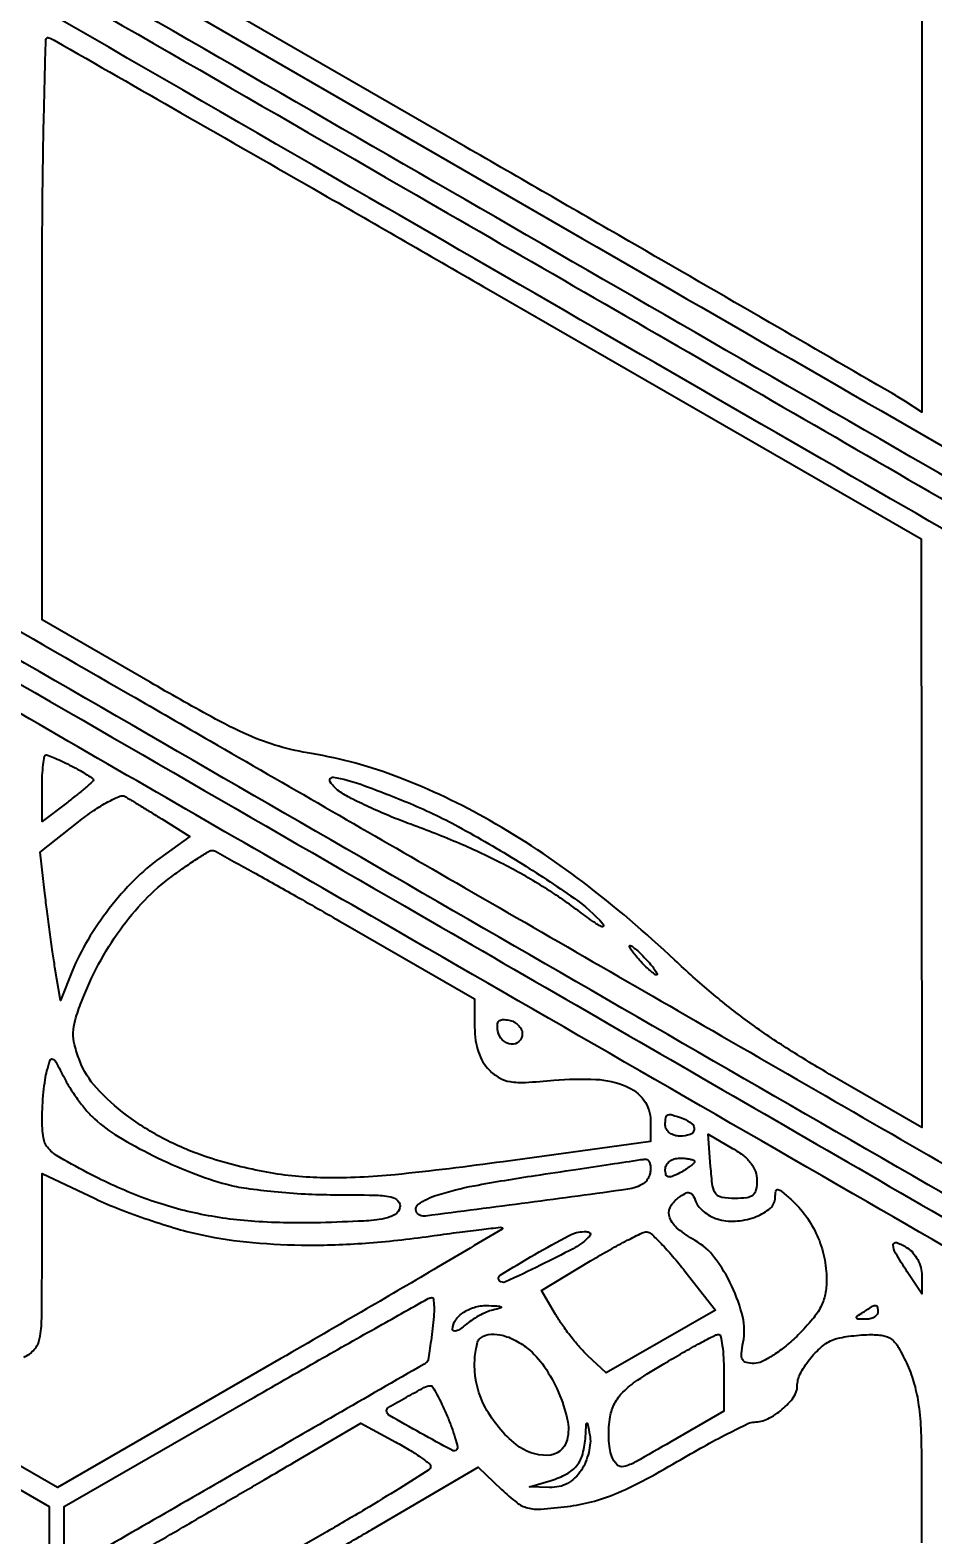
# Model space of a CAD drawing. Header units: millimetres. Extents: x -300689 to 10556, y -104928 to 107291.
# Drawn here: x -20676.22 to -20661.48, y 28027.07 to 28051.65 of the extents above; entities that cross this region are included whole.
import ezdxf

# ---------------------------------------------------------------- set-up
doc = ezdxf.new("R2010")
doc.units = ezdxf.units.MM
doc.layers.add('линии', color=7, linetype='Continuous')
doc.layers.add('Слой1', color=7, linetype='Continuous')
doc.styles.add('Ариал узк.', font='arial.ttf', dxfattribs={"width": 0.75, "height": 5})
doc.styles.add('стиль2', font='isocpeur.ttf', dxfattribs={"oblique": 15, "height": 2.5})
doc.dimstyles.new('1-1', dxfattribs={"dimscale": 0, "dimtxt": 2.7, "dimasz": 2, "dimexe": 1, "dimexo": 1, "dimgap": 1, "dimtad": 1, "dimdec": 0, "dimzin": 0, "dimdsep": 46, "dimtxsty": 'Ариал узк.', "dimblk1": 'ARCHTICK', "dimblk2": 'ARCHTICK', "dimsah": 1, "dimcen": 3, "dimdle": 0.5, "dimclrd": 256, "dimclre": 256, "dimclrt": 256, "dimadec": 0, "dimazin": 0, "dimtfac": 1, "dimtdec": 0, "dimtofl": 0, "dimtmove": 1, "dimatfit": 3, "dimldrblk": 'DOTSMALL', "dimfxl": 0, "dimtolj": 1, "dimtzin": 0, "dimarcsym": 0})

# ---------------------------------------------------------------- blocks, each defined once
blk = doc.blocks.new('_ARCHTICK')
at = {"color": 0, "linetype": 'ByBlock', "ltscale": 10, "const_width": 0.15}
blk.add_lwpolyline([(-0.5, -0.5), (0.5, 0.5)], dxfattribs=at)
blk = doc.blocks.new('*D107')
at = {"layer": 'Defpoints', "color": 0, "linetype": 'ByBlock', "ltscale": 0.25}
for p in [(-20696.566, 28031.376), (-20644.405, 28001.389), (-20648.602, 27994.088)]:
    blk.add_point(p, dxfattribs=at)
at = {"layer": 'линии', "linetype": 'ByBlock', "lineweight": -2, "ltscale": 0.25}
for p, q in [((-20697.064, 28030.509), (-20701.262, 28023.208)), ((-20701.197, 28024.324), (-20648.169, 27993.839)), ((-20644.903, 28000.522), (-20649.1, 27993.221))]:
    blk.add_line(p, q, dxfattribs=at)
at = {"layer": 'линии', "linetype": 'ByBlock', "lineweight": -2, "ltscale": 0.25, "xscale": 2, "yscale": 2, "zscale": 2}
for p, rotation in [((-20700.763, 28024.075), 150.1055145962632), ((-20648.602, 27994.088), 330.1055145962632)]:
    blk.add_blockref('_ARCHTICK', p, dxfattribs=dict(at, rotation=rotation))
at = {"layer": 'линии', "linetype": 'ByBlock', "ltscale": 0.25, "insert": (-20673.561, 28011.032), "char_height": 2.5, "attachment_point": 5, "rotation": 330.1055, "style": 'стиль2'}
blk.add_mtext('\\A1;1000', dxfattribs=at)
blk = doc.blocks.new('_DotSmall')
at = {"color": 0, "linetype": 'ByBlock', "const_width": 0.5}
blk.add_lwpolyline([(-0.0625, 0, 1), (0.0625, 0, 1)], format="xyb", close=True, dxfattribs=at)

msp = doc.modelspace()

# ---------------------------------------------------------------- linework, layer by layer
for points in [[(-20587.7542, 28175.7718, 0.000003), (-20607.9888, 28187.4736, 0.000096)], [(-20638.4823, 28147.8892, -0.001266), (-20641.5548, 28146.1271, -0.004672), (-20643.5088, 28145.0372, -0.001768), (-20644.9459, 28144.2597, -0.259879), (-20645.129, 28144.2627, 0.000291), (-20645.2752, 28144.3472), (-20650.6471, 28147.4477, 0.000002), (-20656.6119, 28150.8904, 0.000001), (-20663.6617, 28154.9592, -0.000248)], [(-20689.8745, 28164.198, -0.000006), (-20683.9242, 28160.766, -0.000031), (-20677.169, 28156.8691, -0.000019), (-20669.2829, 28152.3188, -0.000392), (-20659.5043, 28146.6657, -0.001527), (-20653.4663, 28143.1442, -0.000198), (-20648.9385, 28140.4824, -0.265741), (-20648.8415, 28140.3128, -0.023898), (-20648.8454, 28140.2323, -0.038107), (-20648.8571, 28140.1645, -0.044584), (-20648.8741, 28140.116, -0.294239), (-20648.8947, 28140.1028, -0.131394), (-20648.9355, 28140.1137, -0.000002), (-20655.0642, 28143.6439, -0.000172), (-20661.8146, 28147.5352, -0.000103), (-20669.8228, 28152.1575, 0.000222)], [(-20613.9332, 28145.0376, 0.000017), (-20587.7607, 28160.1886, 0.057807)], [(-20587.4386, 28159.8724, -0.000019), (-20614.101, 28144.4771, -0.000018), (-20640.7724, 28129.0791, -0.037469)], [(-20650.8381, 28147.1502, -0.000004), (-20645.423, 28144.0159, -0.063314)], [(-20644.2507, 28070.0039, 0.000011), (-20635.0942, 28075.2642, 0.000299)]]:
    msp.add_lwpolyline(points, format="xyb")
at = {"layer": 'Слой1'}
for points in [[(-20582.4325, 28045.5702, -0.000002), (-20613.3603, 28027.7154, -0.000003), (-20644.2434, 28009.8867, -0.131641), (-20644.4652, 28009.8273, -0.131717), (-20644.6926, 28009.8882, -0.000611), (-20646.8335, 28011.1285, -0.000321), (-20649.016, 28012.3983, -0.491909), (-20649.0262, 28012.477, -0.282385), (-20648.9851, 28012.4868, -0.007797), (-20648.8042, 28012.4246, -0.013841), (-20648.5877, 28012.3396, -0.008783), (-20648.3402, 28012.2291, 0.030909), (-20647.5152, 28011.9041, 0.031145), (-20646.6585, 28011.6841, 0.02874), (-20645.7206, 28011.56, 0.019842), (-20644.6499, 28011.5232, 0.01788), (-20643.6036, 28011.5661, 0.031503), (-20642.7471, 28011.6866, 0.033897), (-20641.9568, 28011.9057, 0.025085), (-20641.117, 28012.2494, 0.020593), (-20640.5576, 28012.5405, 0.00005), (-20632.7293, 28017.0336, 0.000326)], [(-20660.8991, 28068.0474, -0.000109), (-20658.978, 28066.9448, -0.000699), (-20656.1867, 28065.3366, -0.00011), (-20650.6978, 28062.1625, 0.005263), (-20648.2959, 28060.8064, 0.035356), (-20647.0536, 28060.2324, 0.05929), (-20646.0248, 28059.9766, 0.031315), (-20644.7098, 28059.8942, 0.019957), (-20643.8098, 28059.9301, 0.031277), (-20643.0434, 28060.04, 0.034024), (-20642.3458, 28060.2353, 0.030712), (-20641.6559, 28060.5288, 0.015184), (-20639.3331, 28061.7801, 0.000062), (-20613.9332, 28076.4784, 0.000017), (-20587.7607, 28091.6294, 0.057807)], [(-20587.4386, 28091.3132, -0.000019), (-20614.101, 28075.9179, -0.000018), (-20640.7724, 28060.5199, -0.037469), (-20641.6393, 28060.1027, -0.055191), (-20643.1481, 28059.6957, -0.041808), (-20644.86, 28059.5763, -0.042203), (-20646.5463, 28059.7426, -0.060637), (-20647.9768, 28060.191, -0.021835), (-20648.4058, 28060.4082, -0.000595), (-20650.2366, 28061.4405, -0.001231), (-20652.3846, 28062.662, -0.000844), (-20654.8169, 28064.0586, -0.001359), (-20657.7382, 28065.7531, -0.004794), (-20659.6019, 28066.8651, -0.001815)], [(-20654.7397, 28052.7779, 0.000554), (-20649.8998, 28049.9852, 0.008083), (-20648.1746, 28049.029, 0.023706), (-20647.1738, 28048.5548, 0.050253), (-20646.3539, 28048.306, 0.040798), (-20645.3629, 28048.1938, 0.023374), (-20644.159, 28048.2126, 0.023239), (-20643.0036, 28048.3388, 0.058259), (-20642.188, 28048.5659, 0.033948), (-20640.57, 28049.3593, 0.000061), (-20614.4214, 28064.4664, 0.000034), (-20587.9596, 28079.7612, 0.060489)], [(-20688.7136, 28060.6621, -0.00001), (-20682.8287, 28057.2654, -0.000031), (-20676.0263, 28053.3385, -0.00002), (-20668.1828, 28048.8095, 0.000384), (-20660.3724, 28044.3073, 0.00061), (-20653.6776, 28040.4658, 0.000121), (-20647.7736, 28037.0895, 0.029759), (-20647.2248, 28036.8178, 0.026638), (-20646.7546, 28036.6478, 0.043589), (-20646.3402, 28036.5609, 0.02599), (-20645.7886, 28036.5237, 0.004176), (-20644.7098, 28036.5159, 0.004229), (-20643.6358, 28036.5263, 0.025667), (-20643.0811, 28036.5649, 0.042831), (-20642.6643, 28036.6521, 0.026786), (-20642.1948, 28036.8211, 0.030325), (-20641.6396, 28037.096, 0.000071), (-20633.7544, 28041.6159, 0.000467)], [(-20649.2478, 28009.6272, 0.000006), (-20656.0263, 28013.5394, 0.000013), (-20663.9628, 28018.1196, 0.000009), (-20673.01, 28023.3402)], [(-20641.0216, 28025.6725, 0.000069), (-20614.6214, 28040.919, 0.000052), (-20588.0699, 28056.2614, 0.063882)], [(-20632.7268, 28041.7218, -0.000056), (-20640.4705, 28037.2749, -0.013951), (-20641.1712, 28036.8982, -0.064606), (-20642.8109, 28036.3249, -0.050135), (-20644.6925, 28036.1226, -0.050231), (-20646.5725, 28036.2988, -0.065636), (-20648.2072, 28036.8495, -0.016488), (-20648.6555, 28037.088, -0.000043), (-20654.7341, 28040.5848, -0.00027), (-20661.59, 28044.5344, -0.000169), (-20669.6199, 28049.1698, 0.000084), (-20677.6379, 28053.8002, 0.000137), (-20684.4552, 28057.7331, 0.000016), (-20690.5415, 28061.2418, 0.011734)], [(-20648.6639, 28025.3611, -0.000041), (-20654.727, 28028.8499, -0.000269), (-20661.5555, 28032.7848, -0.000168), (-20669.56, 28037.4067, 0.000048), (-20677.5644, 28042.0311, 0.000077), (-20684.393, 28045.9739, 0.000012), (-20690.4511, 28049.4703, 0.004886)], [(-20644.2507, 28001.4447, 0.000011), (-20635.0942, 28006.705, 0.000299)], [(-20685.8379, 28047.2737, 0.000185), (-20674.5899, 28040.7908, -0.000168), (-20673.2789, 28040.0352, -0.000011), (-20669.5372, 28037.877, -0.000016), (-20665.0766, 28035.3039, -0.000012), (-20660.164, 28032.4696, 0.000767), (-20655.3442, 28029.6985, 0.00119), (-20651.1763, 28027.3239, 0.000339), (-20647.5421, 28025.268, 0.039558)], [(-20623.6143, 28035.2342, -0.000086), (-20632.3126, 28030.221, -0.000017), (-20639.9855, 28025.8009, -0.004304)], [(-20682.3871, 28029.8211, -0.000049), (-20679.585, 28028.2034, -0.000048), (-20676.6754, 28026.5228, -0.00007), (-20674.1109, 28025.0407, 0.000045), (-20667.6529, 28021.3081, 0.000039), (-20660.8855, 28017.3982, 0.000041), (-20654.5887, 28013.7615, 0.000083)], [(-20676.3264, 28029.9651, 0.105132), (-20676.1532, 28030.0933, 0.134774), (-20676.0661, 28030.2707, 0.044056), (-20676.0328, 28030.6013, 0.003077), (-20676.027, 28031.5353), (-20676.027, 28032.9691), (-20675.1588, 28032.5587, 0.017515), (-20674.7627, 28032.3883, 0.010943), (-20674.2882, 28032.2153, 0.01098), (-20673.8126, 28032.0652, 0.01957), (-20673.4144, 28031.9658, 0.028594), (-20672.5856, 28031.842, 0.02205), (-20671.6723, 28031.7991, 0.02034), (-20670.6817, 28031.8365, 0.01626), (-20669.6199, 28031.9547, -0.002854), (-20669.2042, 28032.0124, -0.004563), (-20668.8485, 28032.0563, -0.001126), (-20668.5382, 28032.0911, -0.202384), (-20668.5074, 28032.0819, -0.520172), (-20668.509, 28032.061, -0.000106), (-20669.5555, 28031.4432, -0.001568), (-20670.7265, 28030.7572, -0.000935), (-20672.1242, 28029.9477), (-20675.7756, 28027.8422), (-20678.1085, 28029.184, -0.002818)], [(-20671.3099, 28026.7593, -0.001402), (-20670.6378, 28027.1556), (-20668.9013, 28028.1731), (-20668.521, 28027.8076, 0.025666), (-20668.2744, 28027.5939, 0.102641), (-20668.0962, 28027.506, 0.08183), (-20667.8777, 28027.4862, 0.01285), (-20667.446, 28027.5289, 0.033837), (-20667.052, 28027.6055, 0.032169), (-20666.665, 28027.7354, 0.025262), (-20666.2237, 28027.9424, 0.010674), (-20665.6526, 28028.2623, -0.006095), (-20665.2197, 28028.5101, -0.008641), (-20664.8282, 28028.7191, -0.00542), (-20664.4963, 28028.8844, -0.113312), (-20664.389, 28028.909, 0.117955), (-20664.1743, 28028.9604, 0.057656), (-20663.9383, 28029.1167, 0.058428), (-20663.7513, 28029.3157, 0.160694), (-20663.6918, 28029.4963, -0.118548), (-20663.6442, 28029.6942, -0.048587), (-20663.4944, 28029.9284, -0.048137), (-20663.2953, 28030.1368, -0.08638), (-20663.093, 28030.2581, -0.044274), (-20662.9976, 28030.2854, -0.013653), (-20662.85, 28030.3097, -0.01354), (-20662.6827, 28030.328, -0.014471), (-20662.5182, 28030.3367, -0.044109), (-20662.2917, 28030.3221, -0.130996), (-20662.1504, 28030.2602, -0.098946), (-20662.0362, 28030.1247, -0.019197), (-20661.8921, 28029.8372, -0.039388), (-20661.7795, 28029.526, -0.033532), (-20661.7095, 28029.1838, -0.024607), (-20661.6723, 28028.7482, -0.009039), (-20661.6611, 28028.1306), (-20661.6611, 28026.933)], [(-20674.2087, 28026.9096, 0.000181), (-20673.6572, 28027.2308, 0.000117), (-20673.0195, 28027.6027, 0.000118), (-20672.3967, 28027.9664, 0.000223), (-20671.8953, 28028.2596), (-20670.8175, 28028.8905), (-20670.2486, 28028.5814, -0.011382), (-20670.0306, 28028.4564, -0.017064), (-20669.8469, 28028.3366, -0.012072), (-20669.7035, 28028.2308, -0.231738), (-20669.6798, 28028.1824, -0.256492), (-20669.709, 28028.1291, -0.001582), (-20670.1897, 28027.8255, -0.00586), (-20670.7502, 28027.4831, -0.003637), (-20671.4158, 28027.0936), (-20673.1518, 28026.0947)]]:
    msp.add_lwpolyline(points, format="xyb", dxfattribs=at)
for points in [[(-20668.572, 28058.7396), (-20661.6558, 28054.7539), (-20661.6558, 28050.0811), (-20661.6558, 28045.4084), (-20661.9253, 28045.5807, 0.010943), (-20662.1379, 28045.7102, 0.000063), (-20664.1472, 28046.8742, 0.000269), (-20666.4404, 28048.2007, 0.000171), (-20669.1109, 28049.7422), (-20676.027, 28053.7315), (-20676.027, 28058.3998), (-20676.027, 28063.0682), (-20675.7576, 28062.8968, 0.010444), (-20675.5451, 28062.7678, 0.00006), (-20673.5357, 28061.6049, 0.000257), (-20671.2425, 28060.2798, 0.000163)], [(-20669.9154, 28048.955, -0.000323), (-20658.9726, 28042.6265, -0.001772), (-20653.0772, 28039.184, -0.000356), (-20648.9598, 28036.7562, -0.265301), (-20648.8415, 28036.549, -0.14931), (-20648.8742, 28036.442, -0.310822), (-20648.9516, 28036.4115, -0.067203), (-20649.118, 28036.4745, -0.0049), (-20649.5477, 28036.7124, -0.001961), (-20650.101, 28037.0288, -0.000009), (-20656.0477, 28040.4602, -0.000042), (-20662.8014, 28044.3582, -0.000026), (-20670.6837, 28048.9089, -0.000396), (-20680.4049, 28054.5324, -0.00151), (-20686.4581, 28058.0648, -0.000191), (-20691.018, 28060.7467, -0.263523), (-20691.1151, 28060.9149, -0.028808), (-20691.1111, 28060.9952, -0.045216), (-20691.0976, 28061.0629, -0.056906), (-20691.0775, 28061.1102, -0.270196), (-20691.0531, 28061.1245, -0.131338), (-20691.0042, 28061.1114, -0.000003), (-20684.8176, 28057.5497, -0.000204), (-20678.0006, 28053.6213, -0.000123)], [(-20668.7347, 28047.4119), (-20661.6653, 28043.3401), (-20661.6605, 28038.5291), (-20661.6558, 28033.7181), (-20663.1229, 28034.5672, -0.011116), (-20663.8702, 28035.0222, -0.016154), (-20664.5066, 28035.459, -0.016832), (-20665.0933, 28035.9214, -0.013771), (-20665.6894, 28036.4533, 0.026133), (-20667.1964, 28037.7327, 0.033669), (-20668.711, 28038.7345, 0.037186), (-20670.1986, 28039.4398, 0.051222), (-20671.6247, 28039.8283, -0.029458), (-20672.1611, 28039.9497, -0.033725), (-20672.655, 28040.1294, -0.021871), (-20673.2672, 28040.4327, -0.005168), (-20674.2606, 28040.9938), (-20676.027, 28042.0156), (-20676.027, 28046.7896, -0.00184), (-20676.0198, 28048.7511, -0.004044), (-20675.9967, 28050.2509, -0.000823), (-20675.9655, 28051.4896, -0.51047), (-20675.9156, 28051.5237, -0.044004), (-20675.8291, 28051.4838, -0.000035), (-20673.7602, 28050.2994, -0.000394), (-20671.4532, 28048.976, -0.000241)], [(-20669.8576, 28037.196, -0.000324), (-20658.9431, 28030.8839, -0.001793), (-20653.0861, 28027.4636, -0.000408), (-20649.0166, 28025.0629, -0.225018), (-20648.8615, 28024.8334, -0.042611), (-20648.8514, 28024.6824, -0.438424), (-20648.8931, 28024.6453, -0.106052), (-20648.9915, 28024.677, -0.003675), (-20649.3405, 28024.8818, 0.003655), (-20649.7551, 28025.1251, 0.000009), (-20655.7657, 28028.5928, 0.000057), (-20662.5404, 28032.5002, 0.000036), (-20670.4847, 28037.0801, -0.000364), (-20680.6976, 28042.9769, -0.001632), (-20686.6638, 28046.4535, -0.000257), (-20691.0052, 28049.0053, -0.261628), (-20691.1134, 28049.1912, -0.061065), (-20691.1043, 28049.2764, -0.126888), (-20691.0736, 28049.3353, -0.170476), (-20691.0253, 28049.3616, -0.132848), (-20690.9653, 28049.3555, -0.03907), (-20690.846, 28049.2987, -0.000007), (-20684.7025, 28045.7597, -0.000162), (-20677.9037, 28041.8402, -0.000098)], [(-20675.5421, 28039.6245, -0.008892), (-20675.4066, 28039.5514, -0.013709), (-20675.2925, 28039.4829, -0.008016), (-20675.201, 28039.4225, -0.247655), (-20675.1887, 28039.3992, -0.213446), (-20675.2003, 28039.3732, -0.004217), (-20675.3119, 28039.2752, -0.009287), (-20675.4472, 28039.1625, -0.006003), (-20675.6079, 28039.0369), (-20676.027, 28038.7172), (-20676.027, 28039.2622, -0.011337), (-20676.0223, 28039.4711, -0.018715), (-20676.0077, 28039.6471, -0.013214), (-20675.9873, 28039.7853, -0.364389), (-20675.9612, 28039.8072, -0.096142), (-20675.9196, 28039.7991, -0.006921), (-20675.8109, 28039.7535, -0.009507), (-20675.6822, 28039.6945, -0.007037)], [(-20670.0648, 28039.0348, -0.026827), (-20669.2283, 28038.6365, -0.014447), (-20668.241, 28038.0621, -0.013205), (-20667.338, 28037.4676, -0.058973), (-20666.8648, 28037.0472, -0.283927), (-20666.8583, 28037.01, -0.446513), (-20666.8858, 28036.9999, -0.031167), (-20667.0367, 28037.0927, -0.007712), (-20667.2717, 28037.2637, 0.022626), (-20667.8501, 28037.6589, 0.01938), (-20668.4921, 28038.0224, 0.018026), (-20669.2068, 28038.3593, 0.014115), (-20670.0043, 28038.6743, -0.010757), (-20670.3241, 28038.7981, -0.009221), (-20670.6552, 28038.9418, -0.009323), (-20670.9511, 28039.0835, -0.026133), (-20671.1509, 28039.1972, -0.109328), (-20671.3193, 28039.3663, -0.642638), (-20671.2703, 28039.4416, -0.050043), (-20670.8205, 28039.3275, -0.010589)], [(-20674.0725, 28038.7609), (-20673.6149, 28038.4761), (-20674.102, 28038.1232, 0.041289), (-20674.5226, 28037.7621, 0.029966), (-20674.9293, 28037.2974, 0.029801), (-20675.2804, 28036.7836, 0.038928), (-20675.534, 28036.2743), (-20675.7276, 28035.7952), (-20675.8156, 28036.3341, -0.004454), (-20675.8548, 28036.5886, -0.002195), (-20675.9004, 28036.9127, -0.002178), (-20675.9447, 28037.2496, -0.003176), (-20675.9806, 28037.5468), (-20676.0576, 28038.2206), (-20675.4325, 28038.7147, -0.017609), (-20675.1829, 28038.8981, -0.02582), (-20674.9502, 28039.0397, -0.023765), (-20674.756, 28039.133, -0.237378), (-20674.6687, 28039.1272, -0.004044), (-20674.5886, 28039.0792, -0.000683), (-20674.4364, 28038.9859, -0.000747), (-20674.2578, 28038.8759, -0.000664)], [(-20671.0685, 28037.0357), (-20668.9612, 28035.8212), (-20668.9612, 28035.3591, 0.035477), (-20668.9459, 28035.1441, 0.046982), (-20668.9001, 28034.9534, 0.051756), (-20668.8246, 28034.7901, 0.062312), (-20668.7209, 28034.6567, 0.066529), (-20668.5571, 28034.5316, 0.09147), (-20668.3826, 28034.4704, 0.052404), (-20668.1317, 28034.4578, 0.009516), (-20667.6662, 28034.4921, -0.035421), (-20666.98, 28034.5072, -0.086822), (-20666.4892, 28034.3963, -0.135977), (-20666.1965, 28034.1665, -0.160054), (-20666.087, 28033.8331), (-20666.087, 28033.4938), (-20668.4961, 28033.1615, -0.008701), (-20670.2591, 28032.9496, -0.029246), (-20671.4199, 28032.8988, -0.04094), (-20672.3539, 28032.9892, -0.034717), (-20673.3153, 28033.2324, -0.039727), (-20674.0172, 28033.5264, -0.042305), (-20674.6482, 28033.9225, -0.046253), (-20675.1386, 28034.3681, -0.094556), (-20675.4103, 28034.809, -0.025778), (-20675.496, 28035.0748, -0.07252), (-20675.5186, 28035.2684, -0.065647), (-20675.4858, 28035.4712, -0.018404), (-20675.3822, 28035.7756, -0.031629), (-20675.1027, 28036.3883, -0.03327), (-20674.7522, 28036.9501, -0.034773), (-20674.3479, 28037.4362, -0.043661), (-20673.9076, 28037.8225, -0.005736), (-20673.6815, 28037.9843, -0.008365), (-20673.4784, 28038.1213, -0.004703), (-20673.305, 28038.2317, -0.130688), (-20673.2541, 28038.2473, -0.136354), (-20673.1962, 28038.2336, -0.000498), (-20672.5798, 28037.8927, -0.002567), (-20671.882, 28037.5011, -0.001604)], [(-20666.1468, 28036.4539, -0.012939), (-20666.0678, 28036.3619, -0.02599), (-20666.0113, 28036.2847, -0.034935), (-20665.9804, 28036.2294, -0.549874), (-20665.99, 28036.2144, -0.165568), (-20666.024, 28036.226, -0.014322), (-20666.0959, 28036.2847, -0.017642), (-20666.1792, 28036.3622, -0.012769), (-20666.2666, 28036.4539, -0.012939), (-20666.3456, 28036.5459, -0.02599), (-20666.4021, 28036.6231, -0.034935), (-20666.433, 28036.6784, -0.549874), (-20666.4235, 28036.6934, -0.165568), (-20666.3895, 28036.6818, -0.014322), (-20666.3175, 28036.6231, -0.017642), (-20666.2342, 28036.5457, -0.012769)], [(-20668.1828, 28035.2547, -0.200576), (-20668.2367, 28035.1255, -0.224971), (-20668.3631, 28035.0814, -0.174236), (-20668.504, 28035.1496, -0.147142), (-20668.5812, 28035.2971, -0.055061), (-20668.5894, 28035.3985, -0.191187), (-20668.5638, 28035.4577, -0.191187), (-20668.5046, 28035.4833, -0.055061), (-20668.4032, 28035.4751, -0.073891), (-20668.319, 28035.4455, -0.07517), (-20668.2475, 28035.3929, -0.081554), (-20668.1994, 28035.3259, -0.115485)], [(-20675.1702, 28033.8621, 0.049632), (-20674.7855, 28033.5751, 0.020598), (-20674.2158, 28033.2635, 0.020472), (-20673.588, 28032.9844, 0.029325), (-20673.0097, 28032.7936, 0.029706), (-20672.6892, 28032.7283, 0.011081), (-20672.233, 28032.6737, 0.010934), (-20671.7319, 28032.636, 0.013009), (-20671.2578, 28032.623, -0.004417), (-20670.6045, 28032.6164, -0.043683), (-20670.3317, 28032.5873, -0.156597), (-20670.2134, 28032.522, -0.240761), (-20670.1814, 28032.412, -0.213566), (-20670.2596, 28032.3001, -0.088309), (-20670.436, 28032.2329, -0.034879), (-20670.7719, 28032.1931, -0.004775), (-20671.4776, 28032.1658, -0.023878), (-20672.5491, 28032.1858, -0.034968), (-20673.4831, 28032.3139, -0.036959), (-20674.3502, 28032.5633, -0.031684), (-20675.2187, 28032.9483, -0.007864), (-20675.7373, 28033.2292, -0.084311), (-20675.9227, 28033.3792, -0.145019), (-20676.0031, 28033.5527, -0.037392), (-20676.0254, 28033.864, -0.013203), (-20676.0192, 28034.0742, -0.010975), (-20676.0017, 28034.2972, -0.011127), (-20675.9767, 28034.5008, -0.029246), (-20675.947, 28034.6448, -0.016904), (-20675.8935, 28034.8208, -0.433997), (-20675.8526, 28034.8392, -0.171709), (-20675.8024, 28034.7937, -0.00459), (-20675.6607, 28034.5251, 0.023858), (-20675.56, 28034.3507, 0.016367), (-20675.4302, 28034.1626, 0.016531), (-20675.2929, 28033.9894, 0.03193)], [(-20665.5578, 28033.8663, -0.07847), (-20665.4122, 28033.7823, -0.272501), (-20665.3755, 28033.6845, -0.276633), (-20665.4432, 28033.6061, -0.07973), (-20665.6079, 28033.5797, -0.072314), (-20665.7001, 28033.5931, -0.08892), (-20665.7776, 28033.6321, -0.10214), (-20665.8291, 28033.6904, -0.130775), (-20665.8474, 28033.7593, -0.036287), (-20665.8384, 28033.8832, -0.274596), (-20665.803, 28033.9269, -0.168163), (-20665.7335, 28033.9283, -0.013436)], [(-20664.3504, 28032.8544, -0.050359), (-20664.366, 28032.7006, -0.173181), (-20664.4171, 28032.616, -0.141753), (-20664.5177, 28032.5733, -0.030097), (-20664.7097, 28032.5617, -0.03913), (-20664.9214, 28032.5783, -0.194027), (-20665.0219, 28032.6385, -0.130426), (-20665.0745, 28032.7669, -0.014367), (-20665.1066, 28033.0862), (-20665.1442, 28033.6106), (-20664.7473, 28033.3789, -0.033524), (-20664.5667, 28033.2565, -0.065188), (-20664.4447, 28033.1326, -0.08013), (-20664.3746, 28033.0006, -0.082168)], [(-20666.087, 28033.0478, -0.058273), (-20666.0953, 28032.9767, -0.050386), (-20666.1199, 28032.9056, -0.052976), (-20666.1562, 28032.8451, -0.093097), (-20666.1991, 28032.8059, -0.104392), (-20666.4601, 28032.712, -0.001544), (-20668.0849, 28032.4922, -0.00082), (-20669.7643, 28032.2732, -0.232419), (-20669.8949, 28032.3177, -0.467921), (-20669.8814, 28032.4665, -0.073822), (-20669.5793, 28032.6155, -0.032107), (-20668.9674, 28032.7696, -0.008402), (-20667.9682, 28032.9366, 0.000046), (-20667.3096, 28033.0354, 0.000071), (-20666.7401, 28033.121, 0.000021), (-20666.2455, 28033.1954, 0.002191), (-20666.1768, 28033.2061, -0.197545), (-20666.1426, 28033.198, -0.108563), (-20666.1133, 28033.1655, -0.078621), (-20666.0936, 28033.1128, -0.050646)], [(-20665.3684, 28033.1647, -0.210508), (-20665.381, 28033.1362, -0.021557), (-20665.4388, 28033.0878, -0.02397), (-20665.5162, 28033.034, -0.016854), (-20665.6079, 28032.9809, -0.0226), (-20665.733, 28032.9211, -0.158653), (-20665.7994, 28032.9153, -0.275318), (-20665.8358, 28032.9504, -0.067049), (-20665.8474, 28033.0365, -0.124952), (-20665.8293, 28033.1079, -0.10511), (-20665.7785, 28033.1675, -0.09192), (-20665.7012, 28033.2069, -0.072129), (-20665.6079, 28033.2204, -0.021917), (-20665.5161, 28033.2164, -0.03519), (-20665.4388, 28033.204, -0.039496), (-20665.3829, 28033.1863, -0.305107)], [(-20664.9671, 28032.2176, 0.082868), (-20664.6674, 28032.1934, 0.072463), (-20664.361, 28032.265, 0.084681), (-20664.1302, 28032.4043, 0.21804), (-20664.051, 28032.5773, -0.04117), (-20664.0423, 28032.683, -0.397047), (-20664.0096, 28032.7078, -0.149939), (-20663.9501, 28032.6825, -0.008655), (-20663.7993, 28032.5506, -0.052208), (-20663.5522, 28032.275, -0.051763), (-20663.3667, 28031.9534, -0.05191), (-20663.2516, 28031.6015, -0.053117), (-20663.2127, 28031.2362, -0.048085), (-20663.2361, 28030.9937, -0.070814), (-20663.3061, 28030.7918, -0.05692), (-20663.4422, 28030.5879, -0.02075), (-20663.6777, 28030.3321, -0.024604), (-20663.8741, 28030.1541, -0.027704), (-20664.0797, 28030.0037, -0.028565), (-20664.2666, 28029.8969, -0.116012), (-20664.3932, 28029.8671, -0.056515), (-20664.5229, 28029.8818, -0.218354), (-20664.5856, 28029.93, -0.148527), (-20664.6036, 28030.0236, -0.023168), (-20664.5749, 28030.2118, 0.108857), (-20664.583, 28030.625, 0.051298), (-20664.7613, 28031.131, 0.051165), (-20665.0409, 28031.5938, 0.101917), (-20665.3608, 28031.8754, -0.03945), (-20665.6409, 28032.066, -0.128473), (-20665.7736, 28032.2447, -0.209308), (-20665.7687, 28032.4117, -0.124684), (-20665.6399, 28032.5677, -0.028474), (-20665.5216, 28032.6445, -0.182094), (-20665.4522, 28032.6556, -0.215176), (-20665.3995, 28032.6176, -0.040955), (-20665.348, 28032.5079, 0.09132), (-20665.2954, 28032.4201, 0.049476), (-20665.203, 28032.334, 0.047039), (-20665.0881, 28032.2624, 0.054391)], [(-20667.1109, 28031.9156, -0.06598), (-20667.3533, 28031.7412, -0.010039), (-20667.8853, 28031.4697, -0.004302), (-20668.4566, 28031.1985, -0.314819), (-20668.5533, 28031.2157, -0.484174), (-20668.5425, 28031.3078, -0.006393), (-20667.9766, 28031.6468, -0.01051), (-20667.4159, 28031.9575, -0.117979), (-20667.1708, 28032.0201, -0.048273), (-20667.1049, 28032.0148, -0.221732), (-20667.0744, 28031.9933, -0.273783), (-20667.0749, 28031.96, -0.066758)], [(-20665.5261, 28031.3742), (-20665.025, 28030.739), (-20665.9202, 28030.2269), (-20666.8153, 28029.7147), (-20667.1109, 28029.9925, -0.024395), (-20667.2409, 28030.1271, -0.013206), (-20667.388, 28030.3044, -0.013127), (-20667.5285, 28030.4932, -0.020172), (-20667.6391, 28030.6643), (-20667.8716, 28031.0585), (-20667.0691, 28031.54, -0.006636), (-20666.7529, 28031.724, -0.009467), (-20666.4672, 28031.8783, -0.005933), (-20666.2249, 28031.9995, -0.126311), (-20666.1468, 28032.0154, -0.179046), (-20666.0782, 28031.986, -0.010653), (-20665.9151, 28031.8246, -0.014944), (-20665.7267, 28031.618, -0.010394)], [(-20661.6566, 28031.3054), (-20661.6574, 28031.0048), (-20661.8954, 28031.3641, -0.012094), (-20662.0852, 28031.6664, -0.134956), (-20662.1226, 28031.8023, -0.522709), (-20662.0679, 28031.8403, -0.050655), (-20661.8954, 28031.7555, -0.075085), (-20661.8015, 28031.6751, -0.056339), (-20661.7246, 28031.5627, -0.055518), (-20661.6737, 28031.434, -0.06721)], [(-20669.6478, 28030.436, -0.002016), (-20669.6736, 28030.2396, -0.003175), (-20669.6976, 28030.0712, -0.000821), (-20669.7197, 28029.9245, -0.122742), (-20669.7262, 28029.9089, -0.102485), (-20669.7852, 28029.8564, -0.000029), (-20672.6688, 28028.195, -0.000023), (-20675.5594, 28026.5299, -0.131388), (-20675.6195, 28026.5138, -0.378385), (-20675.6387, 28026.5308, -0.008431), (-20675.6529, 28026.6633, -0.014755), (-20675.6629, 28026.8277, -0.008897), (-20675.6655, 28027.0228), (-20675.6632, 28027.5318), (-20672.7014, 28029.2355, -0.001003), (-20671.5603, 28029.8888, -0.001622), (-20670.5866, 28030.4396, -0.000227), (-20669.7198, 28030.9256, -0.119001), (-20669.6612, 28030.9421, -0.391924), (-20669.6336, 28030.9183, -0.021734), (-20669.6249, 28030.7946, -0.024193), (-20669.6285, 28030.6309, -0.014197)], [(-20668.6618, 28030.7391, 0.041702), (-20668.7687, 28030.7034, 0.023089), (-20668.8925, 28030.6433, 0.022881), (-20669.0132, 28030.5703, 0.033989), (-20669.1109, 28030.4949, -0.02905), (-20669.1915, 28030.4314, -0.07027), (-20669.2589, 28030.3972, -0.16476), (-20669.3016, 28030.3971, -0.322056), (-20669.3205, 28030.4234, -0.154498), (-20669.2731, 28030.5731, -0.09484), (-20669.1389, 28030.7029, -0.081728), (-20668.945, 28030.7886, -0.074812), (-20668.7277, 28030.8113, -0.003579), (-20668.5573, 28030.8023, -0.195369), (-20668.5288, 28030.7887, -0.560311), (-20668.5336, 28030.7722, -0.00705)], [(-20662.3744, 28030.7054, -0.17131), (-20662.3905, 28030.6599, -0.095191), (-20662.436, 28030.6214, -0.075283), (-20662.5038, 28030.5957, -0.055234), (-20662.584, 28030.5875, -0.011938), (-20662.7012, 28030.5913, -0.327416), (-20662.7237, 28030.6098, -0.309569), (-20662.7134, 28030.638, -0.011213), (-20662.6139, 28030.7054, -0.007234), (-20662.4627, 28030.8001, -0.137048), (-20662.4094, 28030.815, -0.364836), (-20662.3818, 28030.7918, -0.042895)], [(-20668.1013, 28030.1153, -0.077271), (-20667.8232, 28029.8169, -0.046708), (-20667.5901, 28029.3926, -0.047352), (-20667.4473, 28028.9535, -0.116967), (-20667.4516, 28028.617, -0.340523), (-20667.7724, 28028.3637, -0.174918), (-20668.2846, 28028.5417, -0.098517), (-20668.7842, 28029.1423, -0.124993), (-20668.9612, 28029.8393, -0.021108), (-20668.9553, 28029.9781, -0.025108), (-20668.9378, 28030.1079, -0.025118), (-20668.9123, 28030.2141, -0.125685), (-20668.8814, 28030.2663, -0.159489), (-20668.7418, 28030.3371, -0.086199), (-20668.5472, 28030.3333, -0.069146), (-20668.3238, 28030.257, -0.04984)], [(-20664.8912, 28029.7174), (-20664.893, 28029.0887), (-20665.7588, 28028.5851, -0.003696), (-20666.3303, 28028.2584, -0.067193), (-20666.5251, 28028.1811, -0.261171), (-20666.6358, 28028.2115, -0.109777), (-20666.7226, 28028.3456, -0.053823), (-20666.7551, 28028.4742, -0.025159), (-20666.7705, 28028.6456, -0.024581), (-20666.7687, 28028.8287, -0.031517), (-20666.7482, 28028.9959, -0.073003), (-20666.6725, 28029.2166, -0.07919), (-20666.538, 28029.3994, -0.048939), (-20666.3015, 28029.5909, -0.011713), (-20665.8725, 28029.8594, -0.004161), (-20665.5581, 28030.0426, -0.006124), (-20665.2786, 28030.1978, -0.00309), (-20665.04, 28030.3247, -0.107705), (-20664.9792, 28030.3414, -0.367951), (-20664.9439, 28030.3144, -0.018403), (-20664.9163, 28030.1601, -0.022333), (-20664.8969, 28029.9581, -0.013423)], [(-20678.1928, 28028.8491), (-20675.9086, 28027.5318), (-20675.9079, 28027.0137), (-20675.9073, 28026.4955), (-20676.7242, 28026.9538, -0.000885), (-20677.1434, 28027.19, -0.000286), (-20677.7637, 28027.5413, -0.000285), (-20678.453, 28027.9327, -0.00032), (-20679.1158, 28028.3102), (-20680.6906, 28029.2084), (-20680.6942, 28029.7274, -0.020063), (-20680.6876, 28029.9236, -0.036519), (-20680.6642, 28030.0822, -0.047714), (-20680.6297, 28030.1882, -0.395839), (-20680.5873, 28030.2064, -0.041885), (-20680.5051, 28030.1686, -0.000296), (-20679.8384, 28029.7913, -0.001139), (-20679.0763, 28029.357, -0.000729)], [(-20669.4106, 28029.0074, -0.011386), (-20669.334, 28028.8128, -0.017475), (-20669.2775, 28028.6409, -0.012148), (-20669.2401, 28028.4993, -0.260473), (-20669.2515, 28028.4591, -0.330958), (-20669.3304, 28028.4475, -0.003511), (-20669.8442, 28028.7282, -0.003825), (-20670.3514, 28029.0151, -0.268274), (-20670.3983, 28029.0962, -0.26615), (-20670.37, 28029.1456, -0.004112), (-20670.0753, 28029.3152, -0.007221), (-20669.7893, 28029.4712, -0.106733), (-20669.6798, 28029.5018, -0.280546), (-20669.6483, 28029.4852, -0.009461), (-20669.576, 28029.358, -0.015367), (-20669.4951, 28029.198, -0.009805)], [(-20667.2182, 28028.1237, -0.052093), (-20667.3232, 28027.995, -0.071105), (-20667.443, 28027.9056, -0.073239), (-20667.5802, 28027.8552, -0.059496), (-20667.7364, 28027.8415), (-20668.063, 28027.8518), (-20667.7139, 28027.9562, 0.049569), (-20667.4564, 28028.0619, 0.10373), (-20667.2909, 28028.2, 0.103399), (-20667.1945, 28028.3934, 0.049042), (-20667.1503, 28028.6695, -0.00098), (-20667.1372, 28028.8786, -0.307329), (-20667.1275, 28028.8911, -0.449854), (-20667.1166, 28028.8847, -0.00119), (-20667.0794, 28028.6925, -0.069237), (-20667.073, 28028.5655, -0.037932), (-20667.0984, 28028.4114, -0.036962), (-20667.1487, 28028.2559, -0.04826)]]:
    msp.add_lwpolyline(points, format="xyb", close=True, dxfattribs=at)

# ---------------------------------------------------------------- dimensions: what is measured, and where the dimension line sits
at = {"layer": 'линии', "linetype": 'ByBlock', "ltscale": 0.25}
dim = msp.add_aligned_dim(p1=(-20696.5659, 28031.3761), p2=(-20644.4047, 28001.3888), distance=-8.4216, text='1000', dimstyle='1-1', override={"dimscale": 1, "dimtxsty": 'стиль2'}, dxfattribs=at)
dim.commit()
dim.dimension.update_dxf_attribs({"geometry": '*D107', "text_midpoint": (-20673.5612, 28011.0321)})

doc.saveas('drawing.dxf')
